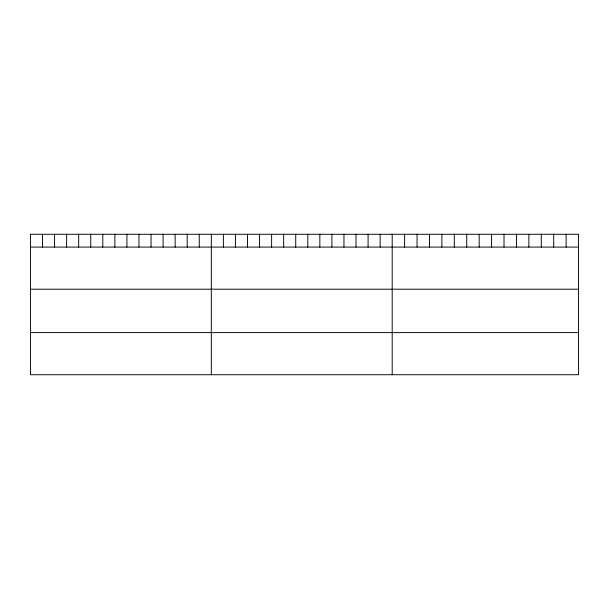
<?xml version="1.0" encoding="UTF-8"?>
<svg xmlns="http://www.w3.org/2000/svg" width="609" height="609" viewBox="0 0 609 609"><rect width="100%" height="100%" fill="white"/><g stroke="black" fill="none" stroke-linecap="round" stroke-linejoin="round"><path stroke-width="0.91" d="M578.55 247.087L578.55 374.725L30.45 374.725L30.45 234.275L578.55 234.275L578.55 247.087L30.45 247.087M30.45 289.206L578.55 289.206M30.45 332.605L578.55 332.605M566.126 234.275L566.126 247.087M553.703 234.275L553.703 247.087M541.279 234.275L541.279 247.087M528.856 234.275L528.856 247.087M516.432 234.275L516.432 247.087M504.008 234.275L504.008 247.087M491.585 234.275L491.585 247.087M479.161 234.275L479.161 247.087M466.738 234.275L466.738 247.087M454.314 234.275L454.314 247.087M441.89 234.275L441.89 247.087M429.467 234.275L429.467 247.087M417.043 234.275L417.043 247.087M404.62 234.275L404.62 247.087M392.196 234.275L392.196 374.725M380.138 234.275L380.138 247.087M368.08 234.275L368.08 247.087M356.021 234.275L356.021 247.087M343.963 234.275L343.963 247.087M331.905 234.275L331.905 247.087M319.847 234.275L319.847 247.087M307.789 234.275L307.789 247.087M295.73 234.275L295.73 247.087M283.672 234.275L283.672 247.087M271.614 234.275L271.614 247.087M259.556 234.275L259.556 247.087M247.498 234.275L247.498 247.087M235.439 234.275L235.439 247.087M223.381 234.275L223.381 247.087M211.323 234.275L211.323 374.725M199.265 234.275L199.265 247.087M187.207 234.275L187.207 247.087M175.148 234.275L175.148 247.087M163.09 234.275L163.09 247.087M151.032 234.275L151.032 247.087M138.974 234.275L138.974 247.087M126.916 234.275L126.916 247.087M114.857 234.275L114.857 247.087M102.799 234.275L102.799 247.087M90.741 234.275L90.741 247.087M78.683 234.275L78.683 247.087M66.625 234.275L66.625 247.087M54.566 234.275L54.566 247.087M42.508 234.275L42.508 247.087"/></g></svg>
